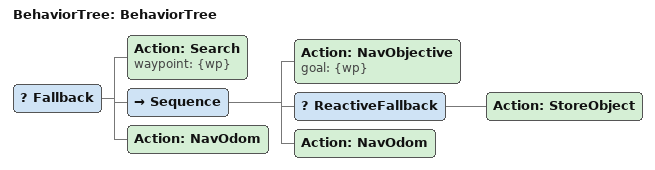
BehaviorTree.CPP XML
<?xml version="1.0"?>
<root main_tree_to_execute="BehaviorTree">
    <BehaviorTree ID="BehaviorTree">
        <Fallback>
            <Action ID="Search" waypoint="{wp}"/>
            <Sequence>
                <Action ID="NavObjective" goal="{wp}"/>
                <ReactiveFallback>
                    <Action ID="StoreObject"/>
                </ReactiveFallback>
                <Action ID="NavOdom"/>
            </Sequence>
            <Action ID="NavOdom"/>
        </Fallback>
    </BehaviorTree>
</root>
